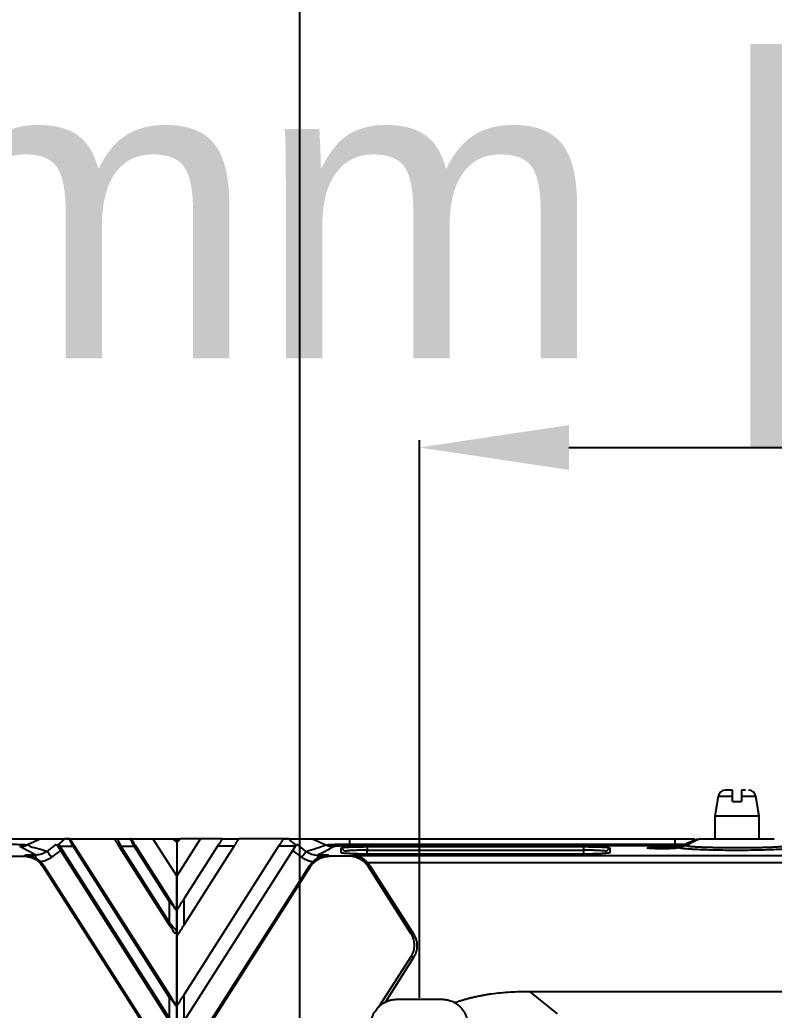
# Model space of a CAD drawing. Header units: millimetres. Extents: x 620 to 19791, y 2539 to 6969.
# Drawn here: x 8658.3 to 8759.3, y 3697.7 to 3830.4 of the extents above; entities that cross this region are included whole.
import ezdxf

# ---------------------------------------------------------------- set-up
doc = ezdxf.new("R2010")
doc.units = ezdxf.units.MM
doc.styles.get("Standard").update_dxf_attribs({"font": 'arial.ttf'})
doc.dimstyles.new('缩小5倍', dxfattribs={"dimtxt": 40, "dimasz": 20, "dimexe": 1, "dimexo": 0.2, "dimgap": 0, "dimtad": 1, "dimtoh": 1, "dimdec": 1, "dimzin": 9, "dimdsep": 46, "dimtxsty": 'Standard', "dimblk": '_FILLED', "dimcen": 0.2, "dimclrd": 256, "dimclre": 256, "dimclrt": 256, "dimadec": 1, "dimazin": 2, "dimtfac": 1, "dimtdec": 1, "dimtofl": 0, "dimtmove": 0, "dimatfit": 3, "dimldrblk": '_FILLED', "dimfxl": 1, "dimtolj": 1, "dimtzin": 0, "dimarcsym": 0})

# ---------------------------------------------------------------- blocks, each defined once
blk = doc.blocks.new('_FILLED')
at = {"color": 0, "linetype": 'ByBlock'}
blk.add_solid([(0, 0), (-1, 0.15), (-1, -0.15)], dxfattribs=at)
blk = doc.blocks.new('*D196')
at = {"lineweight": -2, "transparency": 16777216}
for p, q in [((8695.8, 3693.39), (8695.8, 3845.1)), ((8812.8, 3693.39), (8812.8, 3845.1)), ((8792.8, 3844.1), (8715.8, 3844.1))]:
    blk.add_line(p, q, dxfattribs=at)
at = {"layer": 'Defpoints', "color": 0, "transparency": 16777216}
for p in [(8695.8, 3844.1), (8695.8, 3693.19), (8812.8, 3693.19)]:
    blk.add_point(p, dxfattribs=at)
at = {"lineweight": -2, "transparency": 16777216, "xscale": 20, "yscale": 20, "zscale": 20, "rotation": 180}
blk.add_blockref('_FILLED', (8695.8, 3844.1), dxfattribs=at)
at = {"lineweight": -2, "transparency": 16777216, "xscale": 20, "yscale": 20, "zscale": 20}
blk.add_blockref('_FILLED', (8812.8, 3844.1), dxfattribs=at)
at = {"transparency": 16777216, "insert": (8754.3, 3869.99), "char_height": 40, "attachment_point": 5}
blk.add_mtext('\\A1;117mm [4 5/8"]', dxfattribs=at)
blk = doc.blocks.new('*D198')
at = {"lineweight": -2, "transparency": 16777216}
for p, q in [((8711.8, 3699.39), (8711.8, 3774.1)), ((8796.8, 3699.39), (8796.8, 3774.1)), ((8731.8, 3773.1), (8776.8, 3773.1))]:
    blk.add_line(p, q, dxfattribs=at)
at = {"layer": 'Defpoints', "color": 0, "transparency": 16777216}
for p in [(8796.8, 3773.1), (8711.8, 3699.19), (8796.8, 3699.19)]:
    blk.add_point(p, dxfattribs=at)
at = {"lineweight": -2, "transparency": 16777216, "xscale": 20, "yscale": 20, "zscale": 20, "rotation": 180}
blk.add_blockref('_FILLED', (8711.8, 3773.1), dxfattribs=at)
at = {"lineweight": -2, "transparency": 16777216, "xscale": 20, "yscale": 20, "zscale": 20}
blk.add_blockref('_FILLED', (8796.8, 3773.1), dxfattribs=at)
at = {"transparency": 16777216, "insert": (8754.3, 3798.99), "char_height": 40, "attachment_point": 5}
blk.add_mtext('\\A1;85mm [3 3/8"]', dxfattribs=at)
blk = doc.blocks.new('tgd')
at = {"color": 7, "linetype": 'Continuous', "lineweight": 25}
for p, q in [((18364.96, 5057.27), (18364.5, 5054.61)), ((18366.88, 5056.61), (18366.88, 5057.27)), ((18368.08, 5057.27), (18368.08, 5056.61)), ((18370.45, 5054.61), (18370, 5057.27)), ((18366.88, 5056.61), (18368.08, 5056.61)), ((18364.5, 5054.61), (18364.5, 5051.61)), ((18370.45, 5054.61), (18364.5, 5054.61)), ((18370.45, 5051.61), (18370.45, 5054.61)), ((18274.29, 5051.61), (18277.48, 5051.61)), ((18278.09, 5051.61), (18277.48, 5051.61)), ((18277.65, 5051.61), (18278.09, 5051.61)), ((18278.09, 5051.61), (18284.49, 5051.61)), ((18284.49, 5051.61), (18286.27, 5051.61)), ((18286.27, 5051.61), (18289.28, 5051.61)), ((18289.28, 5051.61), (18292.48, 5046.61)), ((18289.28, 5051.61), (18291.98, 5051.61)), ((18291.98, 5051.61), (18292.98, 5051.61)), ((18292.48, 5051.11), (18291.98, 5051.61)), ((18292.48, 5051.61), (18292.48, 5051.11)), ((18292.48, 5046.61), (18295.68, 5051.61)), ((18292.98, 5051.61), (18292.48, 5051.11)), ((18295.68, 5051.61), (18292.98, 5051.61)), ((18298.58, 5051.61), (18295.68, 5051.61)), ((18298.58, 5051.61), (18300.83, 5051.61)), ((18306.76, 5051.61), (18300.83, 5051.61)), ((18306.76, 5051.61), (18307.3, 5051.61)), ((18307.48, 5051.61), (18306.76, 5051.61)), ((18315.62, 5051.61), (18315.62, 5050.88)), ((18315.62, 5051.61), (18359.18, 5051.61)), ((18359.18, 5051.61), (18359.18, 5050.88)), ((18273.61, 5049.42), (18271.48, 5050.55)), ((18275.13, 5049.92), (18276.4, 5050.89)), ((18276.4, 5050.89), (18276.49, 5050.75)), ((18276.49, 5050.75), (18276.65, 5050.5)), ((18276.65, 5050.5), (18291.31, 5027.49)), ((18276.68, 5050.88), (18276.82, 5050.61)), ((18276.82, 5050.61), (18278.6, 5050.61)), ((18276.82, 5050.61), (18291.48, 5027.6)), ((18291.48, 5030.39), (18278.6, 5050.61)), ((18291.65, 5030.5), (18278.77, 5050.71)), ((18284.83, 5050.5), (18291.31, 5040.33)), ((18285, 5050.61), (18286.78, 5050.61)), ((18285, 5050.61), (18291.48, 5040.44)), ((18291.48, 5043.23), (18286.78, 5050.61)), ((18291.65, 5043.34), (18286.95, 5050.71)), ((18292.48, 5051.11), (18292.48, 5046.61)), ((18297.94, 5050.61), (18293.48, 5043.6)), ((18293.48, 5040.07), (18300.19, 5050.61)), ((18306.12, 5050.61), (18293.48, 5030.76)), ((18293.48, 5027.23), (18308.37, 5050.61)), ((18300.19, 5050.61), (18297.94, 5050.61)), ((18308.37, 5050.61), (18306.12, 5050.61)), ((18309.83, 5049.92), (18308.55, 5050.89)), ((18314.5, 5049.74), (18314.5, 5050.37)), ((18314.98, 5049.89), (18314.5, 5050.37)), ((18315.62, 5050.88), (18359.18, 5050.88)), ((18359.18, 5050.66), (18315.62, 5050.66)), ((18317.98, 5050.55), (18346.98, 5050.55)), ((18317.98, 5050.55), (18317.98, 5050.07)), ((18346.98, 5050.07), (18346.98, 5050.55)), ((18350.45, 5050.37), (18349.98, 5049.89)), ((18350.45, 5050.37), (18350.45, 5049.74)), ((18360.94, 5050.69), (18360.93, 5050.62)), ((18361.06, 5050.9), (18360.94, 5050.77)), ((18269.44, 5049.27), (18272.03, 5049.27)), ((18272.03, 5049.27), (18272.23, 5049.42)), ((18273.61, 5049.42), (18272.23, 5049.42)), ((18273.61, 5049.02), (18273.61, 5049.42)), ((18276.94, 5050.05), (18275.73, 5049.13)), ((18309.23, 5049.13), (18308.02, 5050.05)), ((18312.72, 5049.42), (18311.35, 5049.42)), ((18312.93, 5049.27), (18312.72, 5049.42)), ((18315.52, 5049.27), (18312.93, 5049.27)), ((18315.52, 5049.27), (18316.07, 5049.37)), ((18316.07, 5049.37), (18418.88, 5049.37)), ((18317.98, 5050.07), (18346.98, 5050.07)), ((18346.98, 5049.55), (18317.98, 5049.55)), ((18274.69, 5047.99), (18274.29, 5048.49)), ((18274.69, 5047.99), (18274.55, 5047.88)), ((18274.55, 5047.88), (18288.33, 5026.26)), ((18274.69, 5047.99), (18289.62, 5024.56)), ((18292.48, 5020.07), (18310.26, 5047.99)), ((18296.63, 5026.26), (18310.4, 5047.88)), ((18310.4, 5047.88), (18310.26, 5047.99)), ((18416.89, 5048.37), (18318.06, 5048.37)), ((18318.14, 5047.86), (18318.42, 5047.91)), ((18323.83, 5038.92), (18318.14, 5047.86)), ((18324.21, 5038.84), (18318.42, 5047.91)), ((18292.48, 5046.61), (18292.48, 5042.07)), ((18292.48, 5042.03), (18292.48, 5046.61)), ((18293.48, 5040.07), (18293.48, 5043.6)), ((18291.48, 5043.23), (18291.48, 5040.44)), ((18292.48, 5041.98), (18292.48, 5042.07)), ((18292.48, 5038.5), (18292.48, 5042.03)), ((18292.48, 5041.98), (18292.48, 5039.18)), ((18292.48, 5039.18), (18292.48, 5029.23)), ((18292.48, 5029.19), (18292.48, 5038.5)), ((18323.83, 5038.92), (18324.21, 5038.84)), ((18319.64, 5029.21), (18323.86, 5035.83)), ((18320.41, 5029.73), (18324.23, 5035.74)), ((18323.86, 5035.83), (18324.23, 5035.74)), ((18291.48, 5030.39), (18291.48, 5027.6)), ((18293.48, 5027.23), (18293.48, 5030.76)), ((18339.72, 5031.15), (18413.65, 5031.15)), ((18339.72, 5031.15), (18343.41, 5028.15)), ((18292.48, 5029.13), (18292.48, 5029.23)), ((18292.48, 5026.34), (18292.48, 5029.19)), ((18292.48, 5029.13), (18292.48, 5026.34)), ((18321.98, 5030.11), (18327.98, 5030.11))]:
    blk.add_line(p, q, dxfattribs=at)
at = {"color": 8, "linetype": 'Continuous', "lineweight": 25}
for p, q in [((18366.88, 5057.27), (18364.96, 5057.27)), ((18370, 5057.27), (18368.08, 5057.27)), ((18317.98, 5049.55), (18317.98, 5050.07)), ((18346.98, 5049.55), (18346.98, 5050.07))]:
    blk.add_line(p, q, dxfattribs=at)
at = {"color": 7, "linetype": 'Continuous', "lineweight": 25, "flags": 128}
for points in [[(18274.29, 5051.61), (18273.4, 5051.19), (18272.52, 5050.78)], [(18310.67, 5051.61), (18311.55, 5051.19), (18312.44, 5050.78)], [(18362.5, 5051.61), (18361.57, 5051.15), (18360.65, 5050.7)], [(18278.77, 5050.71), (18278.76, 5050.71), (18278.75, 5050.71), (18278.74, 5050.7), (18278.72, 5050.68), (18278.69, 5050.67), (18278.66, 5050.65), (18278.63, 5050.63), (18278.6, 5050.61)]]:
    blk.add_lwpolyline(points, dxfattribs=at)
at = {"color": 7, "linetype": 'Continuous', "lineweight": 25}
for centre, start, end in [((18365.95, 5057.11), 90, 170.2724), ((18369.01, 5057.11), 9.7276, 90)]:
    blk.add_arc(centre, 1, start, end, dxfattribs=at)
for points, knots in [([(18366.88, 5058.11), (18366.75, 5058.11), (18366.48, 5058.11), (18366.18, 5058.11), (18365.98, 5058.11), (18365.96, 5058.11), (18365.95, 5058.11)], [0, 0, 0, 0, 0.244465, 0.5, 0.755535, 1, 1, 1, 1]), ([(18366.88, 5057.27), (18366.88, 5057.38), (18366.88, 5057.6), (18366.88, 5057.86), (18366.88, 5058.04), (18366.88, 5058.1), (18366.88, 5058.1), (18366.88, 5058.11)], [0, 0, 0, 0, 0.229567, 0.459025, 0.691715, 0.932795, 1, 1, 1, 1]), ([(18368.6, 5058.11), (18368.55, 5058.11), (18368.41, 5058.11), (18368.21, 5058.11), (18368.08, 5058.11)], [0, 0, 0, 0, 0.3403239, 1, 1, 1, 1]), ([(18368.08, 5058.11), (18368.08, 5058.09), (18368.08, 5058.07), (18368.08, 5057.88), (18368.08, 5057.61), (18368.08, 5057.38), (18368.08, 5057.27)], [0, 0, 0, 0, 0.2593212, 0.5192836, 0.7631342, 1, 1, 1, 1]), ([(18269.34, 5051.61), (18269.91, 5051.61), (18271.11, 5051.61), (18272.69, 5051.61), (18273.86, 5051.61), (18274.15, 5051.61), (18274.29, 5051.61)], [0, 0, 0, 0, 0.2418261, 0.5000005, 0.7581739, 1, 1, 1, 1]), ([(18276.68, 5050.88), (18276.82, 5050.99), (18277.06, 5051.18), (18277.3, 5051.4), (18277.42, 5051.51), (18277.47, 5051.57), (18277.49, 5051.6), (18277.48, 5051.6), (18277.48, 5051.61)], [0, 0, 0, 0, 0.3405403, 0.6016567, 0.7128872, 0.8153667, 0.9071263, 1, 1, 1, 1]), ([(18278.25, 5051.28), (18278.25, 5051.29), (18278.22, 5051.36), (18278.17, 5051.44), (18278.12, 5051.54), (18278.09, 5051.59), (18278.09, 5051.6), (18278.09, 5051.61)], [0, 0, 0, 0, 0.036005, 0.300896, 0.545076, 0.770136, 1, 1, 1, 1]), ([(18278.26, 5051.51), (18278.25, 5051.52), (18278.23, 5051.55), (18278.19, 5051.58), (18278.14, 5051.6), (18278.11, 5051.6), (18278.09, 5051.61)], [0, 0, 0, 0, 0.234709, 0.483931, 0.749504, 1, 1, 1, 1]), ([(18284.32, 5051.3), (18284.32, 5051.31), (18284.3, 5051.34), (18284.29, 5051.39), (18284.29, 5051.45), (18284.31, 5051.5), (18284.35, 5051.55), (18284.39, 5051.58), (18284.44, 5051.6), (18284.48, 5051.6), (18284.49, 5051.61)], [0, 0, 0, 0, 0.115372, 0.230894, 0.364478, 0.499956, 0.63203, 0.768998, 0.883022, 1, 1, 1, 1]), ([(18284.49, 5051.61), (18284.49, 5051.6), (18284.5, 5051.59), (18284.53, 5051.53), (18284.58, 5051.44), (18284.66, 5051.27), (18284.8, 5050.99), (18284.94, 5050.74), (18285, 5050.61)], [0, 0, 0, 0, 0.118805, 0.239592, 0.356977, 0.483256, 0.736712, 1, 1, 1, 1]), ([(18286.43, 5051.28), (18286.43, 5051.29), (18286.4, 5051.36), (18286.36, 5051.44), (18286.3, 5051.54), (18286.28, 5051.59), (18286.27, 5051.6), (18286.27, 5051.61)], [0, 0, 0, 0, 0.036031, 0.300917, 0.545095, 0.770146, 1, 1, 1, 1]), ([(18286.44, 5051.51), (18286.43, 5051.52), (18286.41, 5051.55), (18286.37, 5051.58), (18286.32, 5051.6), (18286.29, 5051.6), (18286.27, 5051.61)], [0, 0, 0, 0, 0.234717, 0.483917, 0.749532, 1, 1, 1, 1]), ([(18298.58, 5051.61), (18298.58, 5051.6), (18298.57, 5051.6), (18298.57, 5051.59), (18298.56, 5051.57), (18298.54, 5051.54), (18298.51, 5051.5), (18298.46, 5051.42), (18298.38, 5051.3), (18298.29, 5051.16), (18298.19, 5051), (18298.08, 5050.82), (18297.99, 5050.69), (18297.94, 5050.61)], [0, 0, 0, 0, 0.055968, 0.110252, 0.162997, 0.214361, 0.264516, 0.366616, 0.489395, 0.60523, 0.723158, 0.83333, 1, 1, 1, 1]), ([(18300.19, 5050.61), (18300.21, 5050.64), (18300.26, 5050.71), (18300.32, 5050.8), (18300.37, 5050.88), (18300.41, 5050.94), (18300.47, 5051.04), (18300.54, 5051.16), (18300.63, 5051.3), (18300.71, 5051.42), (18300.77, 5051.51), (18300.81, 5051.56), (18300.82, 5051.6), (18300.83, 5051.6), (18300.83, 5051.61)], [0, 0, 0, 0, 0.073549, 0.138036, 0.193462, 0.239827, 0.277133, 0.39503, 0.510872, 0.633619, 0.735727, 0.819896, 0.907743, 1, 1, 1, 1]), ([(18306.76, 5051.61), (18306.76, 5051.6), (18306.76, 5051.6), (18306.75, 5051.59), (18306.74, 5051.57), (18306.72, 5051.54), (18306.69, 5051.5), (18306.64, 5051.42), (18306.56, 5051.3), (18306.47, 5051.16), (18306.37, 5051), (18306.26, 5050.82), (18306.17, 5050.69), (18306.12, 5050.61)], [0, 0, 0, 0, 0.055968, 0.110252, 0.162997, 0.214362, 0.264516, 0.366616, 0.489395, 0.605231, 0.723159, 0.83333, 1, 1, 1, 1]), ([(18307.48, 5051.61), (18307.47, 5051.6), (18307.47, 5051.6), (18307.47, 5051.59), (18307.48, 5051.58), (18307.51, 5051.55), (18307.56, 5051.49), (18307.67, 5051.39), (18307.81, 5051.26), (18307.99, 5051.11), (18308.21, 5050.93), (18308.37, 5050.8), (18308.45, 5050.73)], [0, 0, 0, 0, 0.0447892, 0.0890592, 0.1335575, 0.1790284, 0.2801063, 0.3894024, 0.5184814, 0.6586341, 0.825277, 1, 1, 1, 1]), ([(18307.48, 5051.61), (18307.74, 5051.61), (18308.27, 5051.61), (18309.15, 5051.61), (18309.95, 5051.61), (18310.48, 5051.61), (18310.67, 5051.61)], [0, 0, 0, 0, 0.247771, 0.497694, 0.825046, 1, 1, 1, 1]), ([(18310.67, 5051.61), (18310.68, 5051.61), (18310.7, 5051.61), (18310.75, 5051.61), (18310.8, 5051.61), (18310.87, 5051.61), (18310.94, 5051.61), (18311.03, 5051.61), (18311.12, 5051.61), (18311.33, 5051.61), (18311.7, 5051.61), (18312.32, 5051.61), (18313.05, 5051.61), (18313.72, 5051.61), (18314.29, 5051.61), (18314.73, 5051.61), (18315.17, 5051.61), (18315.47, 5051.61), (18315.62, 5051.61)], [0, 0, 0, 0, 0.0312815, 0.0624437, 0.0935521, 0.1246724, 0.1558705, 0.1872116, 0.2187601, 0.250579, 0.3758482, 0.500072, 0.6243563, 0.749592, 0.8123807, 0.8747032, 0.9370724, 1, 1, 1, 1]), ([(18359.18, 5051.61), (18359.55, 5051.61), (18360.3, 5051.61), (18361.26, 5051.61), (18361.64, 5051.61), (18361.82, 5051.61)], [0, 0, 0, 0, 0.340806, 0.687639, 1, 1, 1, 1]), ([(18360.45, 5050.85), (18360.45, 5050.85), (18360.45, 5050.85), (18360.45, 5050.85), (18361.03, 5051.1), (18361.6, 5051.35), (18362.17, 5051.61)], [0.163738, 0.163738, 0.163738, 0.163738, 0.1637428, 0.1637428, 0.1637428, 0.8362552, 0.8362552, 0.8362552, 0.8362552]), ([(18362.5, 5051.61), (18362.5, 5051.61), (18362.52, 5051.61), (18362.56, 5051.61), (18362.6, 5051.61), (18362.66, 5051.61), (18362.73, 5051.61), (18362.81, 5051.61), (18362.9, 5051.61), (18363.1, 5051.61), (18363.47, 5051.61), (18364.1, 5051.61), (18364.84, 5051.61), (18365.67, 5051.61), (18366.56, 5051.61), (18367.48, 5051.61), (18368.4, 5051.61), (18369.29, 5051.61), (18370.12, 5051.61), (18370.86, 5051.61), (18371.49, 5051.61), (18371.88, 5051.61), (18372.11, 5051.61), (18372.24, 5051.61), (18372.34, 5051.61), (18372.42, 5051.61), (18372.45, 5051.61), (18372.46, 5051.61)], [0, 0, 0, 0, 0.01591, 0.031713, 0.047441, 0.063132, 0.078819, 0.094538, 0.110325, 0.126213, 0.189033, 0.251474, 0.313626, 0.375905, 0.437978, 0.500008, 0.562038, 0.624112, 0.686355, 0.748542, 0.810947, 0.873803, 0.89916, 0.924314, 0.949409, 0.97459, 1, 1, 1, 1]), ([(18269.34, 5050.88), (18269.55, 5050.88), (18269.83, 5050.88), (18270.23, 5050.88), (18270.77, 5050.87), (18271.2, 5050.86), (18271.48, 5050.85), (18271.49, 5050.85), (18271.53, 5050.85), (18271.81, 5050.84), (18272.28, 5050.82), (18272.44, 5050.8), (18272.52, 5050.78)], [0, 0, 0, 0, 0.137447, 0.181876, 0.262263, 0.502656, 0.502981, 0.505372, 0.511859, 0.536161, 0.750921, 1, 1, 1, 1]), ([(18271.48, 5050.55), (18271.66, 5050.56), (18272.02, 5050.58), (18272.35, 5050.72), (18272.52, 5050.78)], [0, 0, 0, 0, 0.499996, 1, 1, 1, 1]), ([(18272.52, 5050.78), (18272.52, 5050.78), (18272.52, 5050.78), (18272.52, 5050.78), (18272.52, 5050.78), (18272.52, 5050.78), (18272.52, 5050.78), (18272.53, 5050.78), (18272.89, 5050.5), (18273.74, 5050.39), (18274.66, 5050.08), (18275.13, 5049.92)], [0, 0, 0, 0, 0.000002, 0.000016, 0.000171, 0.000246, 0.000333, 0.002028, 0.00788, 0.499948, 1, 1, 1, 1]), ([(18276.49, 5050.75), (18276.49, 5050.75), (18276.5, 5050.75), (18276.53, 5050.76), (18276.54, 5050.77)], [0, 0, 0, 0, 0.511977, 1, 1, 1, 1]), ([(18276.54, 5050.77), (18276.55, 5050.78), (18276.57, 5050.79), (18276.6, 5050.81), (18276.64, 5050.84), (18276.67, 5050.86), (18276.68, 5050.88)], [0, 0, 0, 0, 0.2335, 0.469096, 0.708208, 1, 1, 1, 1]), ([(18276.82, 5050.61), (18276.8, 5050.59), (18276.75, 5050.56), (18276.7, 5050.53), (18276.66, 5050.5), (18276.65, 5050.5), (18276.65, 5050.5)], [0, 0, 0, 0, 0.250009, 0.499999, 0.749994, 1, 1, 1, 1]), ([(18278.77, 5050.71), (18278.69, 5050.83), (18278.55, 5051.05), (18278.38, 5051.32), (18278.3, 5051.45), (18278.26, 5051.51), (18278.26, 5051.51), (18278.26, 5051.51)], [0, 0, 0, 0, 0.301721, 0.564724, 0.795125, 0.898936, 1, 1, 1, 1]), ([(18284.32, 5051.3), (18284.33, 5051.29), (18284.33, 5051.29), (18284.36, 5051.23), (18284.42, 5051.15), (18284.51, 5051.01), (18284.65, 5050.79), (18284.77, 5050.6), (18284.83, 5050.5)], [0, 0, 0, 0, 0.122574, 0.247458, 0.369912, 0.497021, 0.747802, 1, 1, 1, 1]), ([(18284.83, 5050.5), (18284.84, 5050.5), (18284.84, 5050.5), (18284.88, 5050.53), (18284.94, 5050.56), (18284.98, 5050.59), (18285, 5050.61)], [0, 0, 0, 0, 0.249998, 0.500005, 0.749994, 1, 1, 1, 1]), ([(18286.95, 5050.71), (18286.87, 5050.83), (18286.74, 5051.05), (18286.57, 5051.32), (18286.48, 5051.45), (18286.44, 5051.51), (18286.44, 5051.51), (18286.44, 5051.51)], [0, 0, 0, 0, 0.3017209, 0.5647223, 0.7951255, 0.8989366, 1, 1, 1, 1]), ([(18286.78, 5050.61), (18286.8, 5050.62), (18286.85, 5050.65), (18286.9, 5050.68), (18286.94, 5050.71), (18286.95, 5050.71), (18286.95, 5050.71)], [0, 0, 0, 0, 0.249991, 0.499984, 0.750006, 1, 1, 1, 1]), ([(18308.45, 5050.73), (18308.47, 5050.76), (18308.5, 5050.81), (18308.53, 5050.86), (18308.55, 5050.89)], [0, 0, 0, 0, 0.492567, 1, 1, 1, 1]), ([(18313.48, 5050.55), (18313.42, 5050.52), (18313.31, 5050.44), (18313.13, 5050.34), (18312.92, 5050.21), (18312.66, 5050.07), (18312.3, 5049.88), (18311.87, 5049.67), (18311.52, 5049.5), (18311.35, 5049.42)], [0, 0, 0, 0, 0.094784, 0.188832, 0.282144, 0.42077, 0.566811, 0.78421, 1, 1, 1, 1]), ([(18312.44, 5050.78), (18312.45, 5050.78), (18312.46, 5050.79), (18312.5, 5050.79), (18312.55, 5050.8), (18312.61, 5050.81), (18312.69, 5050.81), (18312.78, 5050.82), (18312.88, 5050.83), (18312.99, 5050.83), (18313.12, 5050.84), (18313.26, 5050.84), (18313.42, 5050.85), (18313.59, 5050.86), (18313.77, 5050.86), (18313.97, 5050.86), (18314.18, 5050.87), (18314.4, 5050.87), (18314.62, 5050.88), (18314.86, 5050.88), (18315.11, 5050.88), (18315.36, 5050.88), (18315.53, 5050.88), (18315.62, 5050.88)], [0, 0, 0, 0, 0.039853, 0.08055, 0.122049, 0.164332, 0.207401, 0.251245, 0.29586, 0.341241, 0.387385, 0.434286, 0.481942, 0.530351, 0.579512, 0.629425, 0.680092, 0.731517, 0.783708, 0.836663, 0.890407, 0.944891, 1, 1, 1, 1]), ([(18315.62, 5050.66), (18315.57, 5050.66), (18315.48, 5050.66), (18315.35, 5050.66), (18315.21, 5050.65), (18315.08, 5050.65), (18314.95, 5050.65), (18314.74, 5050.65), (18314.46, 5050.64), (18314.14, 5050.63), (18313.87, 5050.61), (18313.69, 5050.59), (18313.57, 5050.58), (18313.5, 5050.56), (18313.49, 5050.56), (18313.48, 5050.55)], [0, 0, 0, 0, 0.0422031, 0.0840711, 0.1257725, 0.1674782, 0.2093587, 0.2515826, 0.3767743, 0.5022703, 0.626909, 0.7518408, 0.8347633, 0.9170582, 1, 1, 1, 1]), ([(18314.5, 5050.37), (18314.5, 5050.37), (18314.51, 5050.38), (18314.52, 5050.39), (18314.55, 5050.4), (18314.59, 5050.41), (18314.63, 5050.42), (18314.69, 5050.43), (18314.82, 5050.44), (18315.07, 5050.47), (18315.5, 5050.5), (18316.04, 5050.52), (18316.55, 5050.53), (18316.98, 5050.54), (18317.31, 5050.54), (18317.64, 5050.55), (18317.87, 5050.55), (18317.98, 5050.55)], [0, 0, 0, 0, 0.035367, 0.070513, 0.105548, 0.140581, 0.175722, 0.21108, 0.246761, 0.374246, 0.499999, 0.625691, 0.753247, 0.815374, 0.876818, 0.938164, 1, 1, 1, 1]), ([(18346.98, 5050.55), (18347.04, 5050.55), (18347.17, 5050.55), (18347.36, 5050.55), (18347.55, 5050.55), (18347.74, 5050.54), (18347.93, 5050.54), (18348.11, 5050.54), (18348.45, 5050.53), (18348.92, 5050.52), (18349.45, 5050.5), (18349.89, 5050.47), (18350.16, 5050.44), (18350.31, 5050.42), (18350.39, 5050.4), (18350.44, 5050.38), (18350.45, 5050.37), (18350.45, 5050.37)], [0, 0, 0, 0, 0.035389, 0.07055, 0.105593, 0.140627, 0.175763, 0.211107, 0.246769, 0.374209, 0.499992, 0.625646, 0.753235, 0.815421, 0.876887, 0.938217, 1, 1, 1, 1]), ([(18355.48, 5050.37), (18355.48, 5050.37), (18355.48, 5050.37), (18355.49, 5050.38), (18355.51, 5050.39), (18355.54, 5050.39), (18355.58, 5050.4), (18355.66, 5050.41), (18355.81, 5050.43), (18356.05, 5050.44), (18356.35, 5050.45), (18356.7, 5050.46), (18357.08, 5050.47), (18357.47, 5050.47), (18357.86, 5050.47), (18358.24, 5050.46), (18358.59, 5050.46), (18358.89, 5050.44), (18359.15, 5050.43), (18359.31, 5050.41), (18359.41, 5050.39), (18359.47, 5050.38), (18359.47, 5050.37), (18359.48, 5050.37)], [0, 0, 0, 0, 0.0213462, 0.0424102, 0.0632826, 0.0840565, 0.1048264, 0.1256868, 0.1880003, 0.2500885, 0.3118547, 0.3739105, 0.4364097, 0.4987561, 0.56095, 0.6235213, 0.6858817, 0.7479967, 0.8106315, 0.8737037, 0.9154607, 0.9573041, 1, 1, 1, 1]), ([(18359.48, 5050.37), (18359.48, 5050.36), (18359.48, 5050.36), (18359.46, 5050.35), (18359.44, 5050.35), (18359.41, 5050.34), (18359.37, 5050.33), (18359.3, 5050.32), (18359.15, 5050.31), (18358.9, 5050.29), (18358.6, 5050.28), (18358.25, 5050.27), (18357.88, 5050.26), (18357.49, 5050.26), (18357.09, 5050.26), (18356.72, 5050.27), (18356.37, 5050.28), (18356.06, 5050.29), (18355.81, 5050.31), (18355.64, 5050.32), (18355.54, 5050.34), (18355.49, 5050.35), (18355.48, 5050.36), (18355.48, 5050.37)], [0, 0, 0, 0, 0.021346, 0.04241, 0.063283, 0.084056, 0.104826, 0.125687, 0.188, 0.250088, 0.311855, 0.37391, 0.43641, 0.498756, 0.56095, 0.623521, 0.685882, 0.747997, 0.810632, 0.873704, 0.915461, 0.957304, 1, 1, 1, 1]), ([(18359.18, 5050.88), (18359.5, 5050.88), (18359.82, 5050.88), (18360.29, 5050.87), (18360.43, 5050.86), (18360.45, 5050.85)], [0, 0, 0, 0, 0.5, 0.5, 1, 1, 1, 1]), ([(18359.45, 5050.64), (18359.45, 5050.64), (18359.45, 5050.64), (18359.43, 5050.65), (18359.41, 5050.65), (18359.37, 5050.65), (18359.31, 5050.65), (18359.24, 5050.66), (18359.2, 5050.66), (18359.18, 5050.66)], [0, 0, 0, 0, 0.1078081, 0.2219044, 0.3504548, 0.4743438, 0.7426821, 0.8725613, 1, 1, 1, 1]), ([(18360.45, 5050.85), (18360.42, 5050.84), (18360.37, 5050.82), (18360.28, 5050.78), (18360.17, 5050.75), (18360.05, 5050.72), (18359.92, 5050.69), (18359.8, 5050.67), (18359.68, 5050.66), (18359.57, 5050.65), (18359.49, 5050.65), (18359.45, 5050.64)], [0, 0, 0, 0, 0.0888479, 0.1805235, 0.275427, 0.4199697, 0.5335283, 0.6673635, 0.7771577, 0.8839463, 1, 1, 1, 1]), ([(18359.56, 5050.45), (18359.54, 5050.48), (18359.5, 5050.54), (18359.47, 5050.61), (18359.45, 5050.64)], [0, 0, 0, 0, 0.510444, 1, 1, 1, 1]), ([(18375.4, 5050.45), (18375.4, 5050.44), (18375.39, 5050.43), (18375.36, 5050.42), (18375.33, 5050.4), (18375.29, 5050.39), (18375.24, 5050.38), (18375.18, 5050.36), (18375.11, 5050.35), (18375.03, 5050.33), (18374.94, 5050.32), (18374.84, 5050.31), (18374.67, 5050.29), (18374.41, 5050.26), (18374, 5050.22), (18373.54, 5050.19), (18372.83, 5050.15), (18371.82, 5050.11), (18370.46, 5050.07), (18368.98, 5050.05), (18367.46, 5050.04), (18365.93, 5050.05), (18364.46, 5050.08), (18363.1, 5050.11), (18362.1, 5050.16), (18361.4, 5050.19), (18360.94, 5050.23), (18360.54, 5050.26), (18360.24, 5050.29), (18360.02, 5050.32), (18359.87, 5050.34), (18359.74, 5050.37), (18359.65, 5050.39), (18359.58, 5050.42), (18359.57, 5050.44), (18359.56, 5050.45)], [0, 0, 0, 0, 0.011264, 0.022472, 0.033637, 0.044773, 0.055893, 0.067011, 0.07814, 0.089294, 0.100487, 0.111731, 0.12304, 0.154298, 0.185461, 0.21707, 0.248645, 0.312499, 0.37544, 0.437876, 0.500787, 0.563732, 0.626429, 0.689425, 0.752866, 0.784285, 0.815755, 0.846801, 0.878018, 0.898519, 0.918843, 0.939072, 0.959287, 0.97957, 1, 1, 1, 1]), ([(18360.65, 5050.7), (18360.66, 5050.7), (18360.67, 5050.69), (18360.7, 5050.68), (18360.73, 5050.67), (18360.78, 5050.66), (18360.83, 5050.65), (18360.89, 5050.64), (18360.95, 5050.63), (18361.03, 5050.62), (18361.11, 5050.61), (18361.2, 5050.6), (18361.29, 5050.59), (18361.39, 5050.58), (18361.5, 5050.57), (18361.61, 5050.56), (18361.72, 5050.56), (18361.84, 5050.55), (18361.97, 5050.54), (18362.1, 5050.53), (18362.23, 5050.53), (18362.37, 5050.52), (18362.51, 5050.51), (18362.65, 5050.51), (18362.8, 5050.5), (18362.95, 5050.49), (18363.1, 5050.49), (18363.26, 5050.48), (18363.41, 5050.48), (18363.57, 5050.47), (18363.73, 5050.47), (18363.89, 5050.46), (18364.05, 5050.46), (18364.21, 5050.46), (18364.37, 5050.45), (18364.53, 5050.45), (18364.7, 5050.45), (18364.86, 5050.44), (18365.02, 5050.44), (18365.18, 5050.44), (18365.34, 5050.43), (18365.51, 5050.43), (18365.67, 5050.43), (18365.82, 5050.43), (18365.98, 5050.43), (18366.14, 5050.43), (18366.29, 5050.42), (18366.45, 5050.42), (18366.6, 5050.42), (18366.75, 5050.42), (18366.9, 5050.42), (18367.05, 5050.42), (18367.19, 5050.42), (18367.34, 5050.42), (18367.54, 5050.42), (18367.81, 5050.42), (18368.14, 5050.42), (18368.49, 5050.42), (18368.84, 5050.43), (18369.19, 5050.43), (18369.55, 5050.43), (18369.91, 5050.44), (18370.27, 5050.45), (18370.63, 5050.45), (18370.99, 5050.46), (18371.34, 5050.47), (18371.69, 5050.48), (18372.02, 5050.49), (18372.35, 5050.51), (18372.66, 5050.52), (18372.95, 5050.54), (18373.22, 5050.56), (18373.47, 5050.57), (18373.69, 5050.59), (18373.88, 5050.61), (18374.04, 5050.63), (18374.17, 5050.66), (18374.26, 5050.68), (18374.29, 5050.69), (18374.3, 5050.7)], [0, 0, 0, 0, 0.012025, 0.023957, 0.03579, 0.047522, 0.059152, 0.070683, 0.082114, 0.093445, 0.104674, 0.115804, 0.126834, 0.137764, 0.148595, 0.159327, 0.169959, 0.180493, 0.190928, 0.201261, 0.211495, 0.221631, 0.231667, 0.241605, 0.251444, 0.261182, 0.270821, 0.280361, 0.289801, 0.299141, 0.308381, 0.317521, 0.326562, 0.335503, 0.344344, 0.353085, 0.361725, 0.370266, 0.378705, 0.387045, 0.395284, 0.403422, 0.41146, 0.419396, 0.427232, 0.434968, 0.442602, 0.450135, 0.457567, 0.464898, 0.472128, 0.479257, 0.486285, 0.493211, 0.500036, 0.51585, 0.532106, 0.548801, 0.565937, 0.583511, 0.601524, 0.619974, 0.638861, 0.658184, 0.677943, 0.698136, 0.718762, 0.739822, 0.761314, 0.783238, 0.805594, 0.828382, 0.851601, 0.875253, 0.899338, 0.923858, 0.948814, 0.974211, 1, 1, 1, 1]), ([(18272.03, 5049.27), (18272.29, 5049.25), (18272.81, 5049.21), (18273.52, 5048.9), (18274.13, 5048.46), (18274.41, 5048.07), (18274.55, 5047.88)], [0, 0, 0, 0, 0.26474, 0.519598, 0.764654, 1, 1, 1, 1]), ([(18273.61, 5049.02), (18273.4, 5049.13), (18272.95, 5049.35), (18272.48, 5049.4), (18272.23, 5049.42)], [0, 0, 0, 0, 0.468209, 1, 1, 1, 1]), ([(18275.13, 5049.92), (18274.89, 5049.78), (18274.43, 5049.49), (18273.88, 5049.44), (18273.61, 5049.42)], [0, 0, 0, 0, 0.499543, 1, 1, 1, 1]), ([(18273.61, 5049.02), (18273.73, 5048.94), (18273.97, 5048.79), (18274.19, 5048.59), (18274.29, 5048.49)], [0, 0, 0, 0, 0.524793, 1, 1, 1, 1]), ([(18275.73, 5049.13), (18275.5, 5048.98), (18275.06, 5048.69), (18274.55, 5048.56), (18274.29, 5048.49)], [0, 0, 0, 0, 0.499999, 1, 1, 1, 1]), ([(18275.13, 5049.92), (18275.14, 5049.9), (18275.18, 5049.85), (18275.32, 5049.67), (18275.51, 5049.42), (18275.65, 5049.23), (18275.73, 5049.13)], [0, 0, 0, 0, 0.249871, 0.500025, 0.750136, 1, 1, 1, 1]), ([(18309.83, 5049.92), (18309.81, 5049.9), (18309.66, 5049.69), (18309.37, 5049.32), (18309.23, 5049.13)], [0, 0, 0, 0, 0.5, 0.9907223, 0.9907223, 0.9907223, 0.9907223]), ([(18310.66, 5048.49), (18310.61, 5048.5), (18310.51, 5048.52), (18310.36, 5048.56), (18310.21, 5048.61), (18310.06, 5048.67), (18309.88, 5048.74), (18309.67, 5048.84), (18309.44, 5048.98), (18309.3, 5049.08), (18309.23, 5049.13)], [0, 0, 0, 0, 0.099916, 0.199673, 0.299476, 0.399527, 0.50003, 0.667548, 0.833887, 1, 1, 1, 1]), ([(18309.83, 5049.92), (18310.04, 5049.76), (18310.29, 5049.63), (18310.8, 5049.46), (18311.07, 5049.42), (18311.35, 5049.42)], [0, 0, 0, 0, 0.5, 0.5, 1, 1, 1, 1]), ([(18310.4, 5047.88), (18310.43, 5047.93), (18310.5, 5048.03), (18310.61, 5048.17), (18310.72, 5048.3), (18310.85, 5048.43), (18310.98, 5048.55), (18311.13, 5048.67), (18311.28, 5048.77), (18311.44, 5048.87), (18311.6, 5048.96), (18311.78, 5049.04), (18311.96, 5049.11), (18312.14, 5049.16), (18312.33, 5049.21), (18312.53, 5049.24), (18312.73, 5049.26), (18312.86, 5049.27), (18312.93, 5049.27)], [0, 0, 0, 0, 0.057911, 0.116427, 0.175549, 0.235278, 0.295618, 0.356568, 0.418132, 0.480309, 0.543102, 0.606512, 0.67054, 0.735188, 0.800457, 0.866347, 0.932861, 1, 1, 1, 1]), ([(18311.35, 5049.02), (18311.3, 5048.99), (18311.21, 5048.94), (18311.09, 5048.85), (18310.96, 5048.75), (18310.82, 5048.64), (18310.71, 5048.54), (18310.66, 5048.49)], [0, 0, 0, 0, 0.201328, 0.374361, 0.519294, 0.769955, 1, 1, 1, 1]), ([(18312.72, 5049.42), (18312.67, 5049.42), (18312.57, 5049.41), (18312.43, 5049.4), (18312.29, 5049.38), (18312.18, 5049.35), (18312.07, 5049.33), (18311.93, 5049.28), (18311.75, 5049.22), (18311.54, 5049.13), (18311.41, 5049.06), (18311.35, 5049.02)], [0, 0, 0, 0, 0.112482, 0.215498, 0.309048, 0.393135, 0.467762, 0.532933, 0.702481, 0.858101, 1, 1, 1, 1]), ([(18311.35, 5049.42), (18311.35, 5049.41), (18311.35, 5049.37), (18311.35, 5049.24), (18311.35, 5049.14), (18311.35, 5049.02)], [0, 0, 0, 0, 0.5, 0.5, 1, 1, 1, 1]), ([(18317.98, 5049.55), (18317.91, 5049.55), (18317.79, 5049.56), (18317.59, 5049.56), (18317.4, 5049.56), (18317.22, 5049.56), (18317.03, 5049.56), (18316.85, 5049.56), (18316.51, 5049.57), (18316.04, 5049.58), (18315.5, 5049.61), (18315.07, 5049.64), (18314.8, 5049.66), (18314.64, 5049.68), (18314.56, 5049.7), (18314.51, 5049.72), (18314.51, 5049.73), (18314.5, 5049.74)], [0, 0, 0, 0, 0.035364, 0.070508, 0.10554, 0.140571, 0.175709, 0.211065, 0.246743, 0.374209, 0.49997, 0.625636, 0.753235, 0.815426, 0.876893, 0.938222, 1, 1, 1, 1]), ([(18317.98, 5050.07), (18317.93, 5050.07), (18317.81, 5050.07), (18317.62, 5050.07), (18317.41, 5050.07), (18317.15, 5050.07), (18316.83, 5050.06), (18316.39, 5050.05), (18316.03, 5050.03), (18315.75, 5050.02), (18315.54, 5050), (18315.37, 5049.99), (18315.24, 5049.97), (18315.12, 5049.95), (18315.03, 5049.93), (18314.98, 5049.91), (18314.98, 5049.9), (18314.98, 5049.89)], [0, 0, 0, 0, 0.027422, 0.078341, 0.122789, 0.160512, 0.248311, 0.33976, 0.470474, 0.53048, 0.587892, 0.68438, 0.731983, 0.781722, 0.87758, 0.950322, 1, 1, 1, 1]), ([(18318.14, 5047.86), (18318.11, 5047.91), (18318.05, 5048), (18317.94, 5048.14), (18317.83, 5048.26), (18317.72, 5048.38), (18317.6, 5048.5), (18317.46, 5048.6), (18317.33, 5048.71), (18317.18, 5048.8), (18316.99, 5048.91), (18316.75, 5049.03), (18316.45, 5049.13), (18316.15, 5049.21), (18315.84, 5049.26), (18315.63, 5049.26), (18315.52, 5049.27)], [0, 0, 0, 0, 0.054765, 0.109086, 0.163137, 0.217099, 0.271151, 0.325472, 0.380238, 0.435622, 0.49179, 0.594189, 0.695187, 0.795804, 0.897071, 1, 1, 1, 1]), ([(18318.06, 5048.37), (18318.03, 5048.4), (18317.97, 5048.47), (18317.87, 5048.56), (18317.77, 5048.65), (18317.65, 5048.75), (18317.54, 5048.84), (18317.41, 5048.93), (18317.27, 5049.01), (18317.1, 5049.1), (18316.88, 5049.2), (18316.63, 5049.29), (18316.36, 5049.35), (18316.18, 5049.36), (18316.07, 5049.37)], [0, 0, 0, 0, 0.052526, 0.107201, 0.16419, 0.223637, 0.285667, 0.350393, 0.417914, 0.488315, 0.607343, 0.742282, 0.848748, 1, 1, 1, 1]), ([(18349.98, 5049.89), (18349.98, 5049.9), (18349.97, 5049.9), (18349.96, 5049.91), (18349.93, 5049.92), (18349.88, 5049.94), (18349.81, 5049.96), (18349.69, 5049.97), (18349.55, 5049.99), (18349.38, 5050), (18349.18, 5050.02), (18348.89, 5050.03), (18348.49, 5050.05), (18348.07, 5050.06), (18347.72, 5050.07), (18347.47, 5050.07), (18347.22, 5050.08), (18347.06, 5050.07), (18346.98, 5050.07)], [0, 0, 0, 0, 0.036028, 0.072495, 0.109413, 0.146785, 0.230278, 0.280774, 0.345311, 0.409736, 0.477199, 0.548468, 0.664987, 0.785101, 0.840175, 0.896589, 0.948315, 1, 1, 1, 1]), ([(18350.45, 5049.74), (18350.45, 5049.73), (18350.45, 5049.73), (18350.43, 5049.72), (18350.41, 5049.71), (18350.37, 5049.7), (18350.32, 5049.69), (18350.26, 5049.68), (18350.14, 5049.66), (18349.89, 5049.64), (18349.45, 5049.61), (18348.92, 5049.58), (18348.4, 5049.57), (18347.97, 5049.56), (18347.65, 5049.56), (18347.31, 5049.56), (18347.09, 5049.56), (18346.98, 5049.55)], [0, 0, 0, 0, 0.035354, 0.07049, 0.105517, 0.140544, 0.175682, 0.211039, 0.246722, 0.37424, 0.500005, 0.625682, 0.753271, 0.815424, 0.876874, 0.938203, 1, 1, 1, 1]), ([(18310.66, 5048.49), (18310.63, 5048.45), (18310.55, 5048.37), (18310.45, 5048.25), (18310.35, 5048.12), (18310.29, 5048.03), (18310.26, 5047.99)], [0, 0, 0, 0, 0.250243, 0.50032, 0.750237, 1, 1, 1, 1]), ([(18318.42, 5047.91), (18318.4, 5047.95), (18318.35, 5048.03), (18318.26, 5048.15), (18318.17, 5048.26), (18318.1, 5048.33), (18318.06, 5048.37)], [0, 0, 0, 0, 0.246384, 0.495154, 0.746347, 1, 1, 1, 1]), ([(18293.48, 5043.6), (18293.45, 5043.55), (18293.39, 5043.46), (18293.31, 5043.33), (18293.23, 5043.22), (18293.18, 5043.13), (18293.09, 5042.99), (18292.97, 5042.81), (18292.83, 5042.59), (18292.71, 5042.4), (18292.61, 5042.25), (18292.56, 5042.15), (18292.52, 5042.08), (18292.48, 5042.04), (18292.48, 5042.04), (18292.48, 5042.03)], [0, 0, 0, 0, 0.076408, 0.143264, 0.200569, 0.248324, 0.286531, 0.419799, 0.534069, 0.651314, 0.759619, 0.819962, 0.870152, 0.932977, 1, 1, 1, 1]), ([(18291.65, 5043.34), (18291.64, 5043.34), (18291.64, 5043.33), (18291.6, 5043.31), (18291.54, 5043.27), (18291.5, 5043.25), (18291.48, 5043.23)], [0, 0, 0, 0, 0.2499957, 0.5000009, 0.7500121, 1, 1, 1, 1]), ([(18292.48, 5041.98), (18292.48, 5041.98), (18292.47, 5041.99), (18292.42, 5042.05), (18292.34, 5042.14), (18292.19, 5042.34), (18291.89, 5042.71), (18291.63, 5043.04), (18291.48, 5043.23)], [0, 0, 0, 0, 0.082047, 0.168459, 0.268065, 0.381093, 0.652308, 1, 1, 1, 1]), ([(18292.46, 5042.07), (18292.45, 5042.08), (18292.43, 5042.1), (18292.36, 5042.22), (18292.2, 5042.47), (18291.95, 5042.86), (18291.76, 5043.17), (18291.65, 5043.34)], [0, 0, 0, 0, 0.100997, 0.198758, 0.407212, 0.667727, 1, 1, 1, 1]), ([(18291.48, 5040.44), (18291.46, 5040.43), (18291.41, 5040.4), (18291.36, 5040.36), (18291.32, 5040.34), (18291.31, 5040.33), (18291.31, 5040.33)], [0, 0, 0, 0, 0.250005, 0.499991, 0.750008, 1, 1, 1, 1]), ([(18291.31, 5040.33), (18291.41, 5040.17), (18291.6, 5039.87), (18291.85, 5039.48), (18292.01, 5039.23), (18292.1, 5039.1), (18292.11, 5039.08), (18292.11, 5039.07)], [0, 0, 0, 0, 0.317513, 0.570139, 0.79835, 0.902862, 1, 1, 1, 1]), ([(18291.48, 5040.44), (18291.63, 5040.25), (18291.9, 5039.91), (18292.19, 5039.55), (18292.35, 5039.35), (18292.42, 5039.25), (18292.47, 5039.2), (18292.48, 5039.19), (18292.48, 5039.18)], [0, 0, 0, 0, 0.35016, 0.621944, 0.734205, 0.833253, 0.918727, 1, 1, 1, 1]), ([(18292.48, 5038.5), (18292.48, 5038.5), (18292.48, 5038.5), (18292.49, 5038.51), (18292.5, 5038.53), (18292.52, 5038.56), (18292.56, 5038.61), (18292.61, 5038.71), (18292.71, 5038.86), (18292.83, 5039.05), (18292.97, 5039.28), (18293.12, 5039.5), (18293.29, 5039.77), (18293.41, 5039.96), (18293.48, 5040.07)], [0, 0, 0, 0, 0.034267, 0.067135, 0.098949, 0.13009, 0.180259, 0.240606, 0.34888, 0.466121, 0.580357, 0.713621, 0.826984, 1, 1, 1, 1]), ([(18292.11, 5039.07), (18292.12, 5039.06), (18292.15, 5039.03), (18292.2, 5039), (18292.27, 5038.98), (18292.34, 5038.99), (18292.4, 5039.02), (18292.45, 5039.07), (18292.47, 5039.13), (18292.48, 5039.17), (18292.48, 5039.18)], [0, 0, 0, 0, 0.114057, 0.223558, 0.359566, 0.501818, 0.64072, 0.779251, 0.888913, 1, 1, 1, 1]), ([(18323.86, 5035.83), (18323.89, 5035.88), (18323.95, 5035.98), (18324.03, 5036.13), (18324.1, 5036.29), (18324.16, 5036.44), (18324.23, 5036.67), (18324.29, 5036.98), (18324.31, 5037.36), (18324.28, 5037.7), (18324.23, 5038.02), (18324.13, 5038.34), (18324, 5038.64), (18323.89, 5038.83), (18323.83, 5038.92)], [0, 0, 0, 0, 0.053507, 0.106096, 0.15795, 0.209259, 0.260221, 0.377884, 0.499202, 0.599454, 0.69839, 0.797284, 0.89741, 1, 1, 1, 1]), ([(18324.23, 5035.74), (18324.26, 5035.79), (18324.32, 5035.89), (18324.4, 5036.04), (18324.47, 5036.19), (18324.53, 5036.34), (18324.6, 5036.57), (18324.66, 5036.87), (18324.68, 5037.26), (18324.66, 5037.65), (18324.58, 5038.01), (18324.48, 5038.31), (18324.36, 5038.58), (18324.26, 5038.75), (18324.21, 5038.84)], [0, 0, 0, 0, 0.052578, 0.104316, 0.155234, 0.205355, 0.254702, 0.369805, 0.488557, 0.611311, 0.733363, 0.818242, 0.907098, 1, 1, 1, 1]), ([(18291.65, 5030.5), (18291.64, 5030.5), (18291.64, 5030.49), (18291.6, 5030.47), (18291.54, 5030.43), (18291.5, 5030.4), (18291.48, 5030.39)], [0, 0, 0, 0, 0.250002, 0.500013, 0.750031, 1, 1, 1, 1]), ([(18292.48, 5029.13), (18292.48, 5029.14), (18292.47, 5029.15), (18292.42, 5029.2), (18292.34, 5029.3), (18292.19, 5029.5), (18291.89, 5029.87), (18291.63, 5030.2), (18291.48, 5030.39)], [0, 0, 0, 0, 0.0820467, 0.1684592, 0.2680645, 0.3810884, 0.652303, 1, 1, 1, 1]), ([(18292.46, 5029.23), (18292.45, 5029.24), (18292.43, 5029.26), (18292.36, 5029.38), (18292.2, 5029.63), (18291.95, 5030.02), (18291.76, 5030.33), (18291.65, 5030.5)], [0, 0, 0, 0, 0.10123, 0.199445, 0.408293, 0.668736, 1, 1, 1, 1]), ([(18293.48, 5030.76), (18293.45, 5030.71), (18293.39, 5030.62), (18293.31, 5030.49), (18293.23, 5030.38), (18293.18, 5030.29), (18293.09, 5030.15), (18292.97, 5029.97), (18292.83, 5029.75), (18292.71, 5029.56), (18292.61, 5029.41), (18292.56, 5029.31), (18292.52, 5029.24), (18292.48, 5029.2), (18292.48, 5029.19), (18292.48, 5029.19)], [0, 0, 0, 0, 0.076408, 0.143264, 0.200569, 0.248324, 0.286531, 0.419799, 0.534069, 0.651314, 0.759619, 0.819962, 0.870152, 0.932977, 1, 1, 1, 1]), ([(18329.69, 5029.66), (18329.83, 5029.71), (18330.11, 5029.81), (18330.53, 5029.94), (18330.96, 5030.07), (18331.4, 5030.2), (18331.84, 5030.31), (18332.29, 5030.42), (18332.74, 5030.52), (18333.2, 5030.61), (18333.67, 5030.7), (18334.15, 5030.78), (18334.88, 5030.88), (18335.88, 5030.99), (18337.14, 5031.09), (18338.42, 5031.14), (18339.28, 5031.15), (18339.72, 5031.15)], [0, 0, 0, 0, 0.04327, 0.086907, 0.130931, 0.175359, 0.220209, 0.2655, 0.311249, 0.357472, 0.404186, 0.451405, 0.499145, 0.621038, 0.748619, 0.870491, 1, 1, 1, 1]), ([(18318.63, 5027.62), (18318.65, 5027.68), (18318.69, 5027.8), (18318.76, 5027.98), (18318.84, 5028.15), (18318.93, 5028.32), (18319.05, 5028.52), (18319.21, 5028.75), (18319.41, 5028.99), (18319.57, 5029.14), (18319.64, 5029.21)], [0, 0, 0, 0, 0.100266, 0.200104, 0.299814, 0.399697, 0.500054, 0.666873, 0.833055, 1, 1, 1, 1]), ([(18319.64, 5029.21), (18319.68, 5029.24), (18319.74, 5029.3), (18319.84, 5029.38), (18319.94, 5029.45), (18320.07, 5029.54), (18320.22, 5029.64), (18320.34, 5029.7), (18320.41, 5029.73)], [0, 0, 0, 0, 0.119479, 0.242202, 0.368583, 0.499004, 0.73498, 1, 1, 1, 1]), ([(18320.41, 5029.73), (18320.46, 5029.76), (18320.55, 5029.8), (18320.7, 5029.87), (18320.86, 5029.92), (18321.01, 5029.97), (18321.2, 5030.02), (18321.44, 5030.07), (18321.71, 5030.1), (18321.89, 5030.1), (18321.98, 5030.11)], [0, 0, 0, 0, 0.1001719, 0.2000442, 0.2998342, 0.39976, 0.5000388, 0.6667868, 0.8331036, 1, 1, 1, 1]), ([(18327.98, 5030.11), (18328.04, 5030.1), (18328.16, 5030.1), (18328.34, 5030.09), (18328.51, 5030.07), (18328.69, 5030.03), (18328.9, 5029.98), (18329.15, 5029.91), (18329.43, 5029.8), (18329.6, 5029.7), (18329.69, 5029.66)], [0, 0, 0, 0, 0.100224, 0.200078, 0.299824, 0.399726, 0.500047, 0.666835, 0.833078, 1, 1, 1, 1]), ([(18329.86, 5023.66), (18329.91, 5023.69), (18330.01, 5023.75), (18330.15, 5023.86), (18330.29, 5023.97), (18330.42, 5024.09), (18330.6, 5024.28), (18330.82, 5024.55), (18331.06, 5024.93), (18331.25, 5025.33), (18331.43, 5025.91), (18331.52, 5026.68), (18331.4, 5027.45), (18331.19, 5028.03), (18330.98, 5028.43), (18330.72, 5028.8), (18330.45, 5029.09), (18330.19, 5029.32), (18329.95, 5029.5), (18329.78, 5029.61), (18329.69, 5029.66)], [0, 0, 0, 0, 0.024583, 0.049003, 0.073323, 0.097606, 0.121918, 0.182464, 0.2431, 0.305082, 0.366934, 0.494968, 0.624567, 0.687999, 0.751357, 0.813033, 0.874944, 0.916563, 0.958146, 1, 1, 1, 1])]:
    blk.add_open_spline(points, degree=3, knots=knots, dxfattribs=at)
at = {"color": 8, "linetype": 'Continuous', "lineweight": 25}
for points, knots in [([(18278.6, 5050.61), (18278.53, 5050.74), (18278.4, 5050.99), (18278.3, 5051.19), (18278.25, 5051.28)], [0, 0, 0, 0, 0.549786, 1, 1, 1, 1]), ([(18286.78, 5050.61), (18286.71, 5050.74), (18286.58, 5050.99), (18286.48, 5051.19), (18286.43, 5051.28)], [0, 0, 0, 0, 0.549805, 1, 1, 1, 1])]:
    blk.add_open_spline(points, degree=3, knots=knots, dxfattribs=at)
at = {"color": 7, "linetype": 'Continuous', "lineweight": 25}
for points in [[(18308.37, 5050.61), (18308.4, 5050.65), (18308.43, 5050.69), (18308.45, 5050.73)], [(18309.83, 5049.92), (18310.71, 5050.18), (18311.65, 5050.48), (18312.44, 5050.78)], [(18312.44, 5050.78), (18312.76, 5050.63), (18313.12, 5050.55), (18313.48, 5050.55)], [(18315.62, 5050.88), (18315.62, 5050.75), (18315.62, 5050.67), (18315.62, 5050.66)], [(18359.18, 5050.88), (18359.18, 5050.75), (18359.18, 5050.67), (18359.18, 5050.66)], [(18360.65, 5050.7), (18360.32, 5050.54), (18359.93, 5050.45), (18359.56, 5050.45)], [(18360.45, 5050.85), (18360.52, 5050.8), (18360.58, 5050.75), (18360.65, 5050.7)]]:
    blk.add_open_spline(points, degree=3, dxfattribs=at)

msp = doc.modelspace()

# ---------------------------------------------------------------- block references
msp.add_blockref('tgd', (-9613.17641, -1330.91272))

# ---------------------------------------------------------------- dimensions: what is measured, and where the dimension line sits
dim = msp.add_linear_dim(base=(8695.80155, 3844.10057), p1=(8812.80155, 3693.193), p2=(8695.80155, 3693.193), dimstyle='缩小5倍', override={"dimpost": 'mm'})
dim.commit()
dim.dimension.update_dxf_attribs({"geometry": '*D196', "text_midpoint": (8754.30155, 3844.10057), "dimtype": 160})
at = {"color": 1}
dim = msp.add_linear_dim(base=(8796.80155, 3773.09791), p1=(8711.80155, 3699.193), p2=(8796.80155, 3699.193), dimstyle='缩小5倍', override={"dimpost": 'mm'}, dxfattribs=at)
dim.commit()
dim.dimension.update_dxf_attribs({"geometry": '*D198', "text_midpoint": (8754.30155, 3773.09791), "dimtype": 160})

doc.saveas('drawing.dxf')
